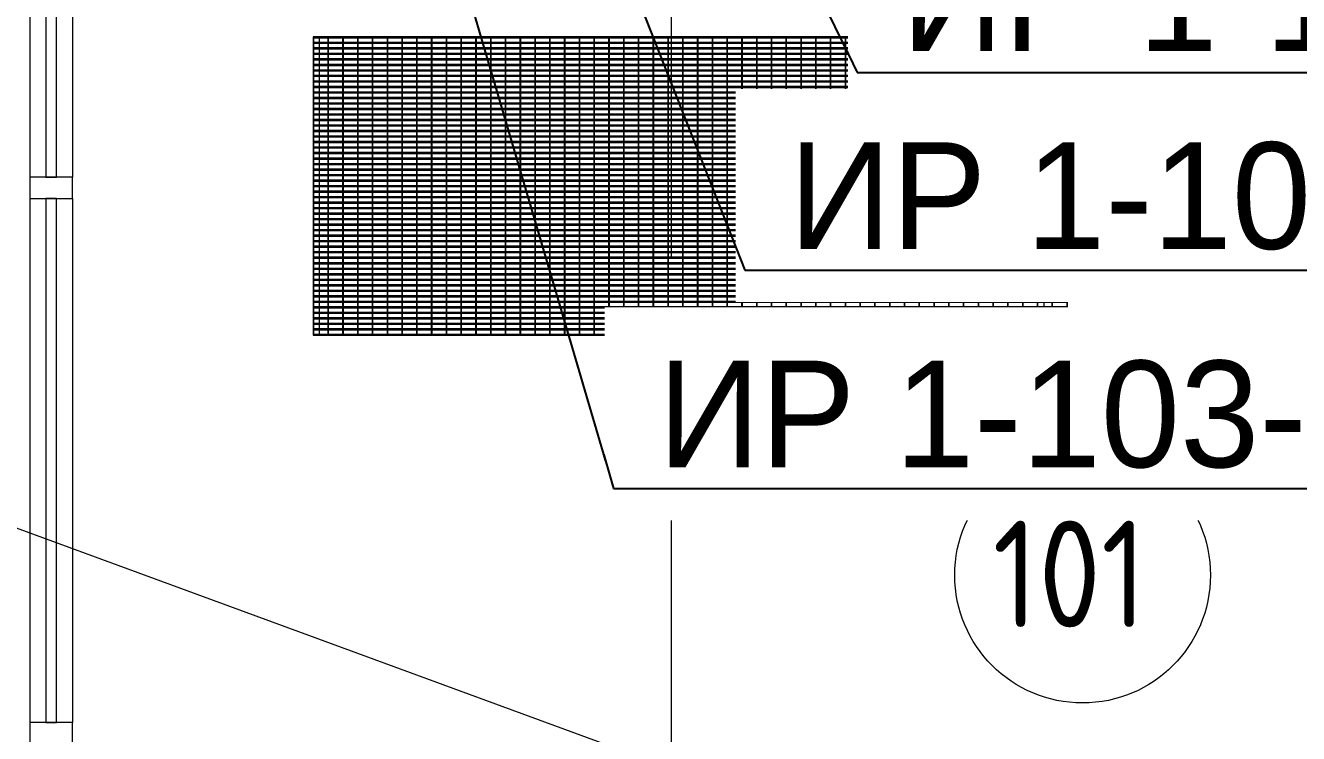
# Model space of a CAD drawing. Header units: millimetres. Extents: x -695119 to 412940, y -249585 to 622758.
# Drawn here: x 10477 to 13465, y 57769 to 59430 of the extents above; entities that cross this region are included whole.
import ezdxf
from ezdxf import colors
from ezdxf.entities.mleader import LeaderData, LeaderLine
from ezdxf.math import Vec2, Vec3

# ---------------------------------------------------------------- set-up
doc = ezdxf.new("R2010")
doc.units = ezdxf.units.MM
doc.linetypes.add('ADSK_Линия сетки', pattern=[25, 20, -2.5, 0, -2.5])
doc.linetypes.add('DASH', pattern=[0.75, 0.5, -0.25])
doc.layers.add('_19D-Телекоммуникационные шкафы', color=7, linetype='Continuous')
for name, color, linetype, lineweight in [('Витраж', 252, 'Continuous', 9), ('Марки помещений', 8, 'Continuous', 20), ('Обобщенные модели', 8, 'Continuous', 18), ('Оси', 252, 'Continuous', 9), ('Панели витража', 8, 'Continuous', 9), ('Перекрытие', 252, 'Continuous', 18), ('ТХ Текст', 251, 'Continuous', 0)]:
    doc.layers.add(name, color=color, linetype=linetype, lineweight=lineweight)
doc.styles.add('GOST Common_3', font='', dxfattribs={"height": 3.5})
doc.styles.add('Mipgost_5', font='', dxfattribs={"height": 250})
doc.styles.get('GOST Common_3').set_extended_font_data('GOST type B')
doc.styles.get('Mipgost_5').set_extended_font_data('Mipgost')

# ---------------------------------------------------------------- blocks, each defined once
blk = doc.blocks.new('1 этаж')
at = {"layer": 'Витраж', "color": 251, "true_color": 0x636466}
for p, q in [((-34462.8, -20897.7), (-34462.8, -22102.7)), ((-34362.8, -20897.7), (-34362.8, -22102.7)), ((-34462.8, -22152.7), (-34462.8, -23382.7)), ((-34362.8, -22152.7), (-34362.8, -23382.7))]:
    blk.add_line(p, q, dxfattribs=at)
at = {"layer": 'Витраж', "color": 251, "lineweight": 18, "true_color": 0x636466, "extrusion": (0, 0, -1)}
for p, q in [((-34362.8, -22102.7), (-34462.8, -22102.7)), ((-34462.8, -22102.7), (-34462.8, -22152.7)), ((-34362.8, -22152.7), (-34362.8, -22102.7)), ((-34462.8, -22152.7), (-34362.8, -22152.7)), ((-34362.8, -23382.7), (-34462.8, -23382.7)), ((-34462.8, -23382.7), (-34462.8, -23432.7)), ((-34362.8, -23432.7), (-34362.8, -23382.7))]:
    blk.add_line(p, q, dxfattribs=at)
at = {"layer": 'Марки помещений', "color": 251, "true_color": 0x636466}
blk.add_circle((-31992.2, -23036.5), 300, dxfattribs=at)
at = {"layer": 'Обобщенные модели', "color": 251, "lineweight": 9, "true_color": 0x636466}
for p, q in [((-33796.1, -21773.7), (-33797.8, -21773.7)), ((-33797.8, -21773.7), (-33797.8, -22473.7)), ((-32027.8, -21773.7), (-33797.8, -21773.7)), ((-33797.8, -21773.7), (-33797.8, -21775.7)), ((-33797.8, -21775.7), (-32027.8, -21775.7)), ((-33796.1, -22473.7), (-33796.1, -21773.7)), ((-33761.5, -21773.7), (-33763.1, -21773.7)), ((-33763.1, -21773.7), (-33763.1, -22473.7)), ((-33761.5, -22473.7), (-33761.5, -21773.7)), ((-33726.8, -21773.7), (-33728.5, -21773.7)), ((-33728.5, -21773.7), (-33728.5, -22473.7)), ((-33726.8, -22473.7), (-33726.8, -21773.7)), ((-33692.1, -21773.7), (-33693.8, -21773.7)), ((-33693.8, -21773.7), (-33693.8, -22473.7)), ((-33692.1, -22473.7), (-33692.1, -21773.7)), ((-33657.4, -21773.7), (-33659.1, -21773.7)), ((-33659.1, -21773.7), (-33659.1, -22473.7)), ((-33657.4, -22473.7), (-33657.4, -21773.7)), ((-33622.8, -21773.7), (-33624.4, -21773.7)), ((-33624.4, -21773.7), (-33624.4, -22473.7)), ((-33622.8, -22473.7), (-33622.8, -21773.7)), ((-33588.1, -21773.7), (-33589.8, -21773.7)), ((-33589.8, -21773.7), (-33589.8, -22473.7)), ((-33588.1, -22473.7), (-33588.1, -21773.7)), ((-33553.4, -21773.7), (-33555.1, -21773.7)), ((-33555.1, -21773.7), (-33555.1, -22473.7)), ((-33553.4, -22473.7), (-33553.4, -21773.7)), ((-33518.7, -21773.7), (-33520.4, -21773.7)), ((-33520.4, -21773.7), (-33520.4, -22473.7)), ((-33518.7, -22473.7), (-33518.7, -21773.7)), ((-33484.1, -21773.7), (-33485.7, -21773.7)), ((-33485.7, -21773.7), (-33485.7, -22473.7)), ((-33484.1, -22473.7), (-33484.1, -21773.7)), ((-33449.4, -21773.7), (-33451.1, -21773.7)), ((-33451.1, -21773.7), (-33451.1, -22473.7)), ((-33449.4, -22473.7), (-33449.4, -21773.7)), ((-33414.7, -21773.7), (-33416.4, -21773.7)), ((-33416.4, -21773.7), (-33416.4, -22473.7)), ((-33414.7, -22473.7), (-33414.7, -21773.7)), ((-33380.1, -21773.7), (-33381.7, -21773.7)), ((-33381.7, -21773.7), (-33381.7, -22473.7)), ((-33380.1, -22473.7), (-33380.1, -21773.7)), ((-33345.4, -21773.7), (-33347.1, -21773.7)), ((-33347.1, -21773.7), (-33347.1, -22473.7)), ((-33345.4, -22473.7), (-33345.4, -21773.7)), ((-33310.7, -21773.7), (-33312.4, -21773.7)), ((-33312.4, -21773.7), (-33312.4, -22473.7)), ((-33310.7, -22473.7), (-33310.7, -21773.7)), ((-33276, -21773.7), (-33277.7, -21773.7)), ((-33277.7, -21773.7), (-33277.7, -22473.7)), ((-33276, -22473.7), (-33276, -21773.7)), ((-33241.4, -21773.7), (-33243, -21773.7)), ((-33243, -21773.7), (-33243, -22473.7)), ((-33241.4, -22473.7), (-33241.4, -21773.7)), ((-33206.7, -21773.7), (-33208.4, -21773.7)), ((-33208.4, -21773.7), (-33208.4, -22473.7)), ((-33206.7, -22473.7), (-33206.7, -21773.7)), ((-33172, -21773.7), (-33173.7, -21773.7)), ((-33173.7, -21773.7), (-33173.7, -22473.7)), ((-33172, -22473.7), (-33172, -21773.7)), ((-33137.3, -21773.7), (-33139, -21773.7)), ((-33139, -21773.7), (-33139, -22473.7)), ((-33137.3, -22473.7), (-33137.3, -21773.7)), ((-33102.7, -21773.7), (-33104.3, -21773.7)), ((-33104.3, -21773.7), (-33104.3, -22473.7)), ((-33102.7, -22473.7), (-33102.7, -21773.7)), ((-33068, -21773.7), (-33069.7, -21773.7)), ((-33069.7, -21773.7), (-33069.7, -22473.7)), ((-33068, -22473.7), (-33068, -21773.7)), ((-33033.3, -21773.7), (-33035, -21773.7)), ((-33035, -21773.7), (-33035, -22473.7)), ((-33033.3, -22473.7), (-33033.3, -21773.7)), ((-32998.6, -21773.7), (-33000.3, -21773.7)), ((-33000.3, -21773.7), (-33000.3, -22473.7)), ((-32998.6, -22473.7), (-32998.6, -21773.7)), ((-32964, -21773.7), (-32965.6, -21773.7)), ((-32965.6, -21773.7), (-32965.6, -22473.7)), ((-32964, -22473.7), (-32964, -21773.7)), ((-32929.3, -21773.7), (-32931, -21773.7)), ((-32931, -21773.7), (-32931, -22473.7)), ((-32929.3, -22473.7), (-32929.3, -21773.7)), ((-32894.6, -21773.7), (-32896.3, -21773.7)), ((-32896.3, -21773.7), (-32896.3, -22473.7)), ((-32894.6, -22473.7), (-32894.6, -21773.7)), ((-32860, -21773.7), (-32861.6, -21773.7)), ((-32861.6, -21773.7), (-32861.6, -22473.7)), ((-32860, -22473.7), (-32860, -21773.7)), ((-32825.3, -21773.7), (-32827, -21773.7)), ((-32827, -21773.7), (-32827, -22473.7)), ((-32825.3, -22473.7), (-32825.3, -21773.7)), ((-32790.6, -21773.7), (-32792.3, -21773.7)), ((-32792.3, -21773.7), (-32792.3, -22473.7)), ((-32790.6, -22473.7), (-32790.6, -21773.7)), ((-32755.9, -21773.7), (-32757.6, -21773.7)), ((-32757.6, -21773.7), (-32757.6, -22473.7)), ((-32755.9, -22473.7), (-32755.9, -21773.7)), ((-32721.3, -21773.7), (-32722.9, -21773.7)), ((-32722.9, -21773.7), (-32722.9, -22473.7)), ((-32721.3, -22473.7), (-32721.3, -21773.7)), ((-32686.6, -21773.7), (-32688.3, -21773.7)), ((-32688.3, -21773.7), (-32688.3, -22473.7)), ((-32686.6, -22473.7), (-32686.6, -21773.7)), ((-32651.9, -21773.7), (-32653.6, -21773.7)), ((-32653.6, -21773.7), (-32653.6, -22473.7)), ((-32651.9, -22473.7), (-32651.9, -21773.7)), ((-32617.2, -21773.7), (-32618.9, -21773.7)), ((-32618.9, -21773.7), (-32618.9, -22473.7)), ((-32617.2, -22473.7), (-32617.2, -21773.7)), ((-32582.6, -21773.7), (-32584.2, -21773.7)), ((-32584.2, -21773.7), (-32584.2, -22473.7)), ((-32582.6, -22473.7), (-32582.6, -21773.7)), ((-32547.9, -21773.7), (-32549.6, -21773.7)), ((-32549.6, -21773.7), (-32549.6, -22473.7)), ((-32547.9, -22473.7), (-32547.9, -21773.7)), ((-32513.2, -21773.7), (-32514.9, -21773.7)), ((-32514.9, -21773.7), (-32514.9, -22473.7)), ((-32513.2, -22473.7), (-32513.2, -21773.7)), ((-32478.6, -21773.7), (-32480.2, -21773.7)), ((-32480.2, -21773.7), (-32480.2, -22473.7)), ((-32478.6, -22473.7), (-32478.6, -21773.7)), ((-32443.9, -21773.7), (-32445.6, -21773.7)), ((-32445.6, -21773.7), (-32445.6, -22473.7)), ((-32443.9, -22473.7), (-32443.9, -21773.7)), ((-32409.2, -21773.7), (-32410.9, -21773.7)), ((-32410.9, -21773.7), (-32410.9, -22473.7)), ((-32409.2, -22473.7), (-32409.2, -21773.7)), ((-32374.5, -21773.7), (-32376.2, -21773.7)), ((-32376.2, -21773.7), (-32376.2, -22473.7)), ((-32374.5, -22473.7), (-32374.5, -21773.7)), ((-32339.9, -21773.7), (-32341.5, -21773.7)), ((-32341.5, -21773.7), (-32341.5, -22473.7)), ((-32339.9, -22473.7), (-32339.9, -21773.7)), ((-32305.2, -21773.7), (-32306.9, -21773.7)), ((-32306.9, -21773.7), (-32306.9, -22473.7)), ((-32305.2, -22473.7), (-32305.2, -21773.7)), ((-32270.5, -21773.7), (-32272.2, -21773.7)), ((-32272.2, -21773.7), (-32272.2, -22473.7)), ((-32270.5, -22473.7), (-32270.5, -21773.7)), ((-32235.8, -21773.7), (-32237.5, -21773.7)), ((-32237.5, -21773.7), (-32237.5, -22473.7)), ((-32235.8, -22473.7), (-32235.8, -21773.7)), ((-32201.2, -21773.7), (-32202.8, -21773.7)), ((-32202.8, -21773.7), (-32202.8, -22473.7)), ((-32201.2, -22473.7), (-32201.2, -21773.7)), ((-32166.5, -21773.7), (-32168.2, -21773.7)), ((-32168.2, -21773.7), (-32168.2, -22473.7)), ((-32166.5, -22473.7), (-32166.5, -21773.7)), ((-32131.8, -21773.7), (-32133.5, -21773.7)), ((-32133.5, -21773.7), (-32133.5, -22473.7)), ((-32131.8, -22473.7), (-32131.8, -21773.7)), ((-32097.1, -21773.7), (-32098.8, -21773.7)), ((-32098.8, -21773.7), (-32098.8, -22473.7)), ((-32097.1, -22473.7), (-32097.1, -21773.7)), ((-32062.5, -21773.7), (-32064.1, -21773.7)), ((-32064.1, -21773.7), (-32064.1, -22473.7)), ((-32062.5, -22473.7), (-32062.5, -21773.7)), ((-32027.8, -21773.7), (-32029.5, -21773.7)), ((-32029.5, -21773.7), (-32029.5, -22473.7)), ((-32027.8, -22473.7), (-32027.8, -21773.7)), ((-32027.8, -21775.7), (-32027.8, -21773.7)), ((-32027.8, -21786.7), (-33797.8, -21786.7)), ((-33797.8, -21786.7), (-33797.8, -21788.6)), ((-33797.8, -21788.6), (-32027.8, -21788.6)), ((-32027.8, -21799.6), (-33797.8, -21799.6)), ((-33797.8, -21799.6), (-33797.8, -21801.5)), ((-33797.8, -21801.5), (-32027.8, -21801.5)), ((-32027.8, -21788.6), (-32027.8, -21786.7)), ((-32027.8, -21801.5), (-32027.8, -21799.6)), ((-32027.8, -21812.5), (-33797.8, -21812.5)), ((-33797.8, -21812.5), (-33797.8, -21814.4)), ((-33797.8, -21814.4), (-32027.8, -21814.4)), ((-32027.8, -21825.4), (-33797.8, -21825.4)), ((-33797.8, -21825.4), (-33797.8, -21827.4)), ((-33797.8, -21827.4), (-32027.8, -21827.4)), ((-32027.8, -21814.4), (-32027.8, -21812.5)), ((-32027.8, -21827.4), (-32027.8, -21825.4)), ((-32027.8, -21838.4), (-33797.8, -21838.4)), ((-33797.8, -21838.4), (-33797.8, -21840.3)), ((-33797.8, -21840.3), (-32027.8, -21840.3)), ((-32027.8, -21851.3), (-33797.8, -21851.3)), ((-33797.8, -21851.3), (-33797.8, -21853.2)), ((-33797.8, -21853.2), (-32027.8, -21853.2)), ((-32027.8, -21864.2), (-33797.8, -21864.2)), ((-33797.8, -21864.2), (-33797.8, -21866.1)), ((-33797.8, -21866.1), (-32027.8, -21866.1)), ((-32027.8, -21840.3), (-32027.8, -21838.4)), ((-32027.8, -21853.2), (-32027.8, -21851.3)), ((-32027.8, -21866.1), (-32027.8, -21864.2)), ((-32027.8, -21877.1), (-33797.8, -21877.1)), ((-33797.8, -21877.1), (-33797.8, -21879.1)), ((-33797.8, -21879.1), (-32027.8, -21879.1)), ((-32027.8, -21890.1), (-33797.8, -21890.1)), ((-33797.8, -21890.1), (-33797.8, -21892)), ((-33797.8, -21892), (-32027.8, -21892)), ((-32027.8, -21879.1), (-32027.8, -21877.1)), ((-32027.8, -21892), (-32027.8, -21890.1)), ((-32027.8, -21903), (-33797.8, -21903)), ((-33797.8, -21903), (-33797.8, -21904.9)), ((-33797.8, -21904.9), (-32027.8, -21904.9)), ((-32027.8, -21915.9), (-33797.8, -21915.9)), ((-33797.8, -21915.9), (-33797.8, -21917.9)), ((-33797.8, -21917.9), (-32027.8, -21917.9)), ((-32027.8, -21904.9), (-32027.8, -21903)), ((-32027.8, -21917.9), (-32027.8, -21915.9)), ((-32027.8, -21928.9), (-33797.8, -21928.9)), ((-33797.8, -21928.9), (-33797.8, -21930.8)), ((-33797.8, -21930.8), (-32027.8, -21930.8)), ((-32027.8, -21941.8), (-33797.8, -21941.8)), ((-33797.8, -21941.8), (-33797.8, -21943.7)), ((-33797.8, -21943.7), (-32027.8, -21943.7)), ((-32027.8, -21954.7), (-33797.8, -21954.7)), ((-33797.8, -21954.7), (-33797.8, -21956.6)), ((-33797.8, -21956.6), (-32027.8, -21956.6)), ((-32027.8, -21930.8), (-32027.8, -21928.9)), ((-32027.8, -21943.7), (-32027.8, -21941.8)), ((-32027.8, -21956.6), (-32027.8, -21954.7)), ((-32027.8, -21967.6), (-33797.8, -21967.6)), ((-33797.8, -21967.6), (-33797.8, -21969.6)), ((-33797.8, -21969.6), (-32027.8, -21969.6)), ((-32027.8, -21980.6), (-33797.8, -21980.6)), ((-33797.8, -21980.6), (-33797.8, -21982.5)), ((-33797.8, -21982.5), (-32027.8, -21982.5)), ((-32027.8, -21969.6), (-32027.8, -21967.6)), ((-32027.8, -21982.5), (-32027.8, -21980.6)), ((-32027.8, -21993.5), (-33797.8, -21993.5)), ((-33797.8, -21993.5), (-33797.8, -21995.4)), ((-33797.8, -21995.4), (-32027.8, -21995.4)), ((-32027.8, -22006.4), (-33797.8, -22006.4)), ((-33797.8, -22006.4), (-33797.8, -22008.3)), ((-33797.8, -22008.3), (-32027.8, -22008.3)), ((-32027.8, -21995.4), (-32027.8, -21993.5)), ((-32027.8, -22008.3), (-32027.8, -22006.4)), ((-32027.8, -22019.3), (-33797.8, -22019.3)), ((-33797.8, -22019.3), (-33797.8, -22021.3)), ((-33797.8, -22021.3), (-32027.8, -22021.3)), ((-32027.8, -22032.3), (-33797.8, -22032.3)), ((-33797.8, -22032.3), (-33797.8, -22034.2)), ((-33797.8, -22034.2), (-32027.8, -22034.2)), ((-32027.8, -22045.2), (-33797.8, -22045.2)), ((-33797.8, -22045.2), (-33797.8, -22047.1)), ((-32027.8, -22021.3), (-32027.8, -22019.3)), ((-32027.8, -22034.2), (-32027.8, -22032.3)), ((-32027.8, -22047.1), (-32027.8, -22045.2)), ((-33797.8, -22047.1), (-32027.8, -22047.1)), ((-32027.8, -22058.1), (-33797.8, -22058.1)), ((-33797.8, -22058.1), (-33797.8, -22060.1)), ((-33797.8, -22060.1), (-32027.8, -22060.1)), ((-32027.8, -22071.1), (-33797.8, -22071.1)), ((-33797.8, -22071.1), (-33797.8, -22073)), ((-33797.8, -22073), (-32027.8, -22073)), ((-32027.8, -22060.1), (-32027.8, -22058.1)), ((-32027.8, -22073), (-32027.8, -22071.1)), ((-32027.8, -22084), (-33797.8, -22084)), ((-33797.8, -22084), (-33797.8, -22085.9)), ((-33797.8, -22085.9), (-32027.8, -22085.9)), ((-32027.8, -22096.9), (-33797.8, -22096.9)), ((-33797.8, -22096.9), (-33797.8, -22098.8)), ((-33797.8, -22098.8), (-32027.8, -22098.8)), ((-32027.8, -22085.9), (-32027.8, -22084)), ((-32027.8, -22098.8), (-32027.8, -22096.9)), ((-32027.8, -22109.8), (-33797.8, -22109.8)), ((-33797.8, -22109.8), (-33797.8, -22111.8)), ((-33797.8, -22111.8), (-32027.8, -22111.8)), ((-32027.8, -22122.8), (-33797.8, -22122.8)), ((-33797.8, -22122.8), (-33797.8, -22124.7)), ((-33797.8, -22124.7), (-32027.8, -22124.7)), ((-32027.8, -22135.7), (-33797.8, -22135.7)), ((-33797.8, -22135.7), (-33797.8, -22137.6)), ((-32027.8, -22111.8), (-32027.8, -22109.8)), ((-32027.8, -22124.7), (-32027.8, -22122.8)), ((-32027.8, -22137.6), (-32027.8, -22135.7)), ((-33797.8, -22137.6), (-32027.8, -22137.6)), ((-32027.8, -22148.6), (-33797.8, -22148.6)), ((-33797.8, -22148.6), (-33797.8, -22150.5)), ((-33797.8, -22150.5), (-32027.8, -22150.5)), ((-32027.8, -22161.5), (-33797.8, -22161.5)), ((-33797.8, -22161.5), (-33797.8, -22163.5)), ((-33797.8, -22163.5), (-32027.8, -22163.5)), ((-32027.8, -22150.5), (-32027.8, -22148.6)), ((-32027.8, -22163.5), (-32027.8, -22161.5)), ((-32027.8, -22174.5), (-33797.8, -22174.5)), ((-33797.8, -22174.5), (-33797.8, -22176.4)), ((-33797.8, -22176.4), (-32027.8, -22176.4)), ((-32027.8, -22187.4), (-33797.8, -22187.4)), ((-33797.8, -22187.4), (-33797.8, -22189.3)), ((-33797.8, -22189.3), (-32027.8, -22189.3)), ((-32027.8, -22176.4), (-32027.8, -22174.5)), ((-32027.8, -22189.3), (-32027.8, -22187.4)), ((-32027.8, -22200.3), (-33797.8, -22200.3)), ((-33797.8, -22200.3), (-33797.8, -22202.3)), ((-33797.8, -22202.3), (-32027.8, -22202.3)), ((-32027.8, -22213.3), (-33797.8, -22213.3)), ((-33797.8, -22213.3), (-33797.8, -22215.2)), ((-33797.8, -22215.2), (-32027.8, -22215.2)), ((-32027.8, -22202.3), (-32027.8, -22200.3)), ((-32027.8, -22215.2), (-32027.8, -22213.3)), ((-32027.8, -22226.2), (-33797.8, -22226.2)), ((-33797.8, -22226.2), (-33797.8, -22228.1)), ((-33797.8, -22228.1), (-32027.8, -22228.1)), ((-32027.8, -22239.1), (-33797.8, -22239.1)), ((-33797.8, -22239.1), (-33797.8, -22241)), ((-33797.8, -22241), (-32027.8, -22241)), ((-32027.8, -22252), (-33797.8, -22252)), ((-33797.8, -22252), (-33797.8, -22254)), ((-33797.8, -22254), (-32027.8, -22254)), ((-32027.8, -22228.1), (-32027.8, -22226.2)), ((-32027.8, -22241), (-32027.8, -22239.1)), ((-32027.8, -22254), (-32027.8, -22252)), ((-32027.8, -22265), (-33797.8, -22265)), ((-33797.8, -22265), (-33797.8, -22266.9)), ((-33797.8, -22266.9), (-32027.8, -22266.9)), ((-32027.8, -22277.9), (-33797.8, -22277.9)), ((-33797.8, -22277.9), (-33797.8, -22279.8)), ((-33797.8, -22279.8), (-32027.8, -22279.8)), ((-32027.8, -22266.9), (-32027.8, -22265)), ((-32027.8, -22279.8), (-32027.8, -22277.9)), ((-32027.8, -22290.8), (-33797.8, -22290.8)), ((-33797.8, -22290.8), (-33797.8, -22292.7)), ((-33797.8, -22292.7), (-32027.8, -22292.7)), ((-32027.8, -22303.7), (-33797.8, -22303.7)), ((-33797.8, -22303.7), (-33797.8, -22305.7)), ((-33797.8, -22305.7), (-32027.8, -22305.7)), ((-32027.8, -22292.7), (-32027.8, -22290.8)), ((-32027.8, -22305.7), (-32027.8, -22303.7)), ((-32027.8, -22316.7), (-33797.8, -22316.7)), ((-33797.8, -22316.7), (-33797.8, -22318.6)), ((-33797.8, -22318.6), (-32027.8, -22318.6)), ((-32027.8, -22329.6), (-33797.8, -22329.6)), ((-33797.8, -22329.6), (-33797.8, -22331.5)), ((-33797.8, -22331.5), (-32027.8, -22331.5)), ((-32027.8, -22342.5), (-33797.8, -22342.5)), ((-33797.8, -22342.5), (-33797.8, -22344.5)), ((-33797.8, -22344.5), (-32027.8, -22344.5)), ((-32027.8, -22318.6), (-32027.8, -22316.7)), ((-32027.8, -22331.5), (-32027.8, -22329.6)), ((-32027.8, -22344.5), (-32027.8, -22342.5)), ((-32027.8, -22355.5), (-33797.8, -22355.5)), ((-33797.8, -22355.5), (-33797.8, -22357.4)), ((-33797.8, -22357.4), (-32027.8, -22357.4)), ((-32027.8, -22368.4), (-33797.8, -22368.4)), ((-33797.8, -22368.4), (-33797.8, -22370.3)), ((-33797.8, -22370.3), (-32027.8, -22370.3)), ((-32027.8, -22357.4), (-32027.8, -22355.5)), ((-32027.8, -22370.3), (-32027.8, -22368.4)), ((-32027.8, -22381.3), (-33797.8, -22381.3)), ((-33797.8, -22381.3), (-33797.8, -22383.2)), ((-33797.8, -22383.2), (-32027.8, -22383.2)), ((-32027.8, -22394.2), (-33797.8, -22394.2)), ((-33797.8, -22394.2), (-33797.8, -22396.2)), ((-33797.8, -22396.2), (-32027.8, -22396.2)), ((-32027.8, -22383.2), (-32027.8, -22381.3)), ((-32027.8, -22396.2), (-32027.8, -22394.2)), ((-32027.8, -22407.2), (-33797.8, -22407.2)), ((-33797.8, -22407.2), (-33797.8, -22409.1)), ((-33797.8, -22409.1), (-32027.8, -22409.1)), ((-32027.8, -22420.1), (-33797.8, -22420.1)), ((-33797.8, -22420.1), (-33797.8, -22422)), ((-33797.8, -22422), (-32027.8, -22422)), ((-32027.8, -22433), (-33797.8, -22433)), ((-33797.8, -22433), (-33797.8, -22434.9)), ((-33797.8, -22434.9), (-32027.8, -22434.9)), ((-32027.8, -22409.1), (-32027.8, -22407.2)), ((-32027.8, -22422), (-32027.8, -22420.1)), ((-32027.8, -22434.9), (-32027.8, -22433)), ((-32027.8, -22445.9), (-33797.8, -22445.9)), ((-33797.8, -22445.9), (-33797.8, -22447.9)), ((-33797.8, -22447.9), (-32027.8, -22447.9)), ((-32027.8, -22458.9), (-33797.8, -22458.9)), ((-33797.8, -22458.9), (-33797.8, -22460.8)), ((-33797.8, -22460.8), (-32027.8, -22460.8)), ((-32027.8, -22447.9), (-32027.8, -22445.9)), ((-32027.8, -22460.8), (-32027.8, -22458.9)), ((-32027.8, -22471.8), (-33797.8, -22471.8)), ((-33797.8, -22471.8), (-33797.8, -22473.7)), ((-33797.8, -22473.7), (-32027.8, -22473.7)), ((-33797.8, -22473.7), (-33796.1, -22473.7)), ((-33763.1, -22473.7), (-33761.5, -22473.7)), ((-33728.5, -22473.7), (-33726.8, -22473.7)), ((-33693.8, -22473.7), (-33692.1, -22473.7)), ((-33659.1, -22473.7), (-33657.4, -22473.7)), ((-33624.4, -22473.7), (-33622.8, -22473.7)), ((-33589.8, -22473.7), (-33588.1, -22473.7)), ((-33555.1, -22473.7), (-33553.4, -22473.7)), ((-33520.4, -22473.7), (-33518.7, -22473.7)), ((-33485.7, -22473.7), (-33484.1, -22473.7)), ((-33451.1, -22473.7), (-33449.4, -22473.7)), ((-33416.4, -22473.7), (-33414.7, -22473.7)), ((-33381.7, -22473.7), (-33380.1, -22473.7)), ((-33347.1, -22473.7), (-33345.4, -22473.7)), ((-33312.4, -22473.7), (-33310.7, -22473.7)), ((-33277.7, -22473.7), (-33276, -22473.7)), ((-33243, -22473.7), (-33241.4, -22473.7)), ((-33208.4, -22473.7), (-33206.7, -22473.7)), ((-33173.7, -22473.7), (-33172, -22473.7)), ((-33139, -22473.7), (-33137.3, -22473.7)), ((-33104.3, -22473.7), (-33102.7, -22473.7)), ((-33069.7, -22473.7), (-33068, -22473.7)), ((-33035, -22473.7), (-33033.3, -22473.7)), ((-33000.3, -22473.7), (-32998.6, -22473.7)), ((-32965.6, -22473.7), (-32964, -22473.7)), ((-32931, -22473.7), (-32929.3, -22473.7)), ((-32896.3, -22473.7), (-32894.6, -22473.7)), ((-32861.6, -22473.7), (-32860, -22473.7)), ((-32827, -22473.7), (-32825.3, -22473.7)), ((-32792.3, -22473.7), (-32790.6, -22473.7)), ((-32757.6, -22473.7), (-32755.9, -22473.7)), ((-32722.9, -22473.7), (-32721.3, -22473.7)), ((-32688.3, -22473.7), (-32686.6, -22473.7)), ((-32653.6, -22473.7), (-32651.9, -22473.7)), ((-32618.9, -22473.7), (-32617.2, -22473.7)), ((-32584.2, -22473.7), (-32582.6, -22473.7)), ((-32549.6, -22473.7), (-32547.9, -22473.7)), ((-32514.9, -22473.7), (-32513.2, -22473.7)), ((-32480.2, -22473.7), (-32478.6, -22473.7)), ((-32445.6, -22473.7), (-32443.9, -22473.7)), ((-32410.9, -22473.7), (-32409.2, -22473.7)), ((-32376.2, -22473.7), (-32374.5, -22473.7)), ((-32341.5, -22473.7), (-32339.9, -22473.7)), ((-32306.9, -22473.7), (-32305.2, -22473.7)), ((-32272.2, -22473.7), (-32270.5, -22473.7)), ((-32237.5, -22473.7), (-32235.8, -22473.7)), ((-32202.8, -22473.7), (-32201.2, -22473.7)), ((-32168.2, -22473.7), (-32166.5, -22473.7)), ((-32133.5, -22473.7), (-32131.8, -22473.7)), ((-32098.8, -22473.7), (-32097.1, -22473.7)), ((-32064.1, -22473.7), (-32062.5, -22473.7)), ((-32029.5, -22473.7), (-32027.8, -22473.7)), ((-32027.8, -22473.7), (-32027.8, -22471.8))]:
    blk.add_line(p, q, dxfattribs=at)
at = {"layer": 'Оси', "color": 251, "linetype": 'ADSK_Линия сетки', "ltscale": 100, "true_color": 0x636466}
blk.add_line((-32957.8, 32208.9), (-32957.8, -33767.9), dxfattribs=at)
at = {"layer": 'Панели витража', "color": 251, "lineweight": 18, "true_color": 0x636466}
for p, q in [((-34425.3, -20897.7), (-34425.3, -22102.7)), ((-34400.3, -22102.7), (-34400.3, -20897.7)), ((-34425.3, -22102.7), (-34400.3, -22102.7)), ((-34400.3, -22152.7), (-34425.3, -22152.7)), ((-34425.3, -22152.7), (-34425.3, -23382.7)), ((-34400.3, -23382.7), (-34400.3, -22152.7)), ((-34425.3, -23382.7), (-34400.3, -23382.7))]:
    blk.add_line(p, q, dxfattribs=at)
at = {"layer": 'Перекрытие', "color": 251, "ltscale": 100, "true_color": 0x636466}
for p, q in [((-33782.8, -22473.7), (-33782.8, -21773.7)), ((-33782.8, -21773.7), (-32082.8, -21773.7)), ((-32082.8, -21773.7), (-32082.8, -22473.7)), ((-32082.8, -22473.7), (-33782.8, -22473.7))]:
    blk.add_line(p, q, dxfattribs=at)
at = {"layer": 'Марки помещений', "color": 251, "true_color": 0x636466, "style": 'GOST Common_3', "width": 0.9}
blk.add_text('101', height=250, dxfattribs=at).set_placement((-32203.3, -23158.8))
blk = doc.blocks.new('план Новый корпус (не печатать) 2$0$_Dot')
at = {"color": 251, "linetype": 'ByBlock', "lineweight": -2}
blk.add_line((-0.5, 0), (-1, 0), dxfattribs=at)
at = {"color": 251, "linetype": 'ByBlock', "const_width": 0.5}
blk.add_lwpolyline([(-0.25, 0, 1), (0.25, 0, 1)], format="xyb", close=True, dxfattribs=at)

msp = doc.modelspace()

# ---------------------------------------------------------------- block references
msp.add_blockref('1 этаж', (44950.089, 81176.937))

# ---------------------------------------------------------------- next in the draw order: leaders
at = {"layer": 'ТХ Текст', "color": 251, "ltscale": 100}
ml = msp.add_multileader_mtext('Standard', dxfattribs=at)
ml.set_content('\\A1;3 {\\A0;\\C256;КВПнг(А)-LSLTx-5е}', color=251, style='Mipgost_5')
ml.set_leader_properties(color=251)
ml.set_arrow_properties(name='план Новый корпус (не печатать) 2$0$_Dot')
ml.build(insert=Vec2(0, 0))
ml.multileader.update_dxf_attribs({"text_left_attachment_type": 6, "text_right_attachment_type": 6, "dogleg_length": 103.837, "arrow_head_size": 10})
ctx = ml.context
ctx.base_point, ctx.char_height, ctx.arrow_head_size, ctx.landing_gap_size, ctx.plane_origin = Vec3(7333.906, 59792.931), 250, 10, 0.09, Vec3(28185.909, 89254.056)
ctx.left_attachment, ctx.right_attachment = 6, 6
notes = []
notes.append((ctx, [(0, (1, 1, 0), (7230.069, 59792.931), (1, 0), 103.837, [(3, [(6819.556, 61218.408)], 0, [])])]))
ctx.mtext.insert, ctx.mtext.flow_direction = Vec3(7333.996, 60092.931), 5
ctx.mtext.has_bg_fill, ctx.mtext.bg_color, ctx.mtext.bg_scale_factor, ctx.mtext.bg_transparency, ctx.mtext.use_window_bg_color = 1, -1027028792, 1.5, 0, 1
for ctx, leaders in notes:
    for number, flags, end, landing, length, lines in leaders:
        leader = LeaderData()
        leader.index, (leader.has_last_leader_line, leader.has_dogleg_vector, leader.attachment_direction) = number, flags
        leader.last_leader_point, leader.dogleg_vector, leader.dogleg_length = Vec3(end), Vec3(landing), length
        for number, points, colour, breaks in lines:
            line = LeaderLine()
            line.index, line.vertices, line.color, line.breaks = number, Vec3.list(points), colors.encode_raw_color(colour), breaks
            leader.lines.append(line)
        ctx.leaders.append(leader)

# ---------------------------------------------------------------- next in the draw order: linework, layer by layer
at = {"layer": '_19D-Телекоммуникационные шкафы', "color": 7, "linetype": 'DASH', "ltscale": 20}
msp.add_circle((11129.82, 65593.037), 8344.415, dxfattribs=at)

# ---------------------------------------------------------------- next in the draw order: leaders
at = {"layer": 'ТХ Текст', "color": 251, "ltscale": 100}
ml = msp.add_multileader_mtext('Standard', dxfattribs=at)
ml.set_content('\\A1;{\\fArial Narrow|b0|i0|c204|p34;Размеры проемов указаны  в свету при открытом на 90° дверном полотне с учётом запорных устройств, дверных ручек и возвратных механизмов.}', color=251, style='Mipgost_5')
ml.set_leader_properties(color=251)
ml.set_arrow_properties(name='план Новый корпус (не печатать) 2$0$_Dot')
ml.build(insert=Vec2(0, 0))
ml.multileader.update_dxf_attribs({"text_left_attachment_type": 6, "text_right_attachment_type": 6, "dogleg_length": 103.837, "arrow_head_size": 10})
ctx = ml.context
ctx.base_point, ctx.char_height, ctx.arrow_head_size, ctx.landing_gap_size, ctx.plane_origin = Vec3(2948.433, 58831.011), 250, 10, 0.09, Vec3(32189.258, 87854.13)
ctx.left_attachment, ctx.right_attachment = 6, 6
notes = []
notes.append((ctx, [(1, (1, 1, 0), (8876.12, 58831.011), (-1, 0), 103.837, [(3, [(11979.734, 61138.497)], 0, [])])]))
ctx.mtext.insert, ctx.mtext.width, ctx.mtext.flow_direction = Vec3(2948.523, 59150.418), 5880.26023, 5
ctx.mtext.has_bg_fill, ctx.mtext.bg_color, ctx.mtext.bg_scale_factor, ctx.mtext.bg_transparency, ctx.mtext.use_window_bg_color = 1, -1027028792, 1.5, 0, 1
for ctx, leaders in notes:
    for number, flags, end, landing, length, lines in leaders:
        leader = LeaderData()
        leader.index, (leader.has_last_leader_line, leader.has_dogleg_vector, leader.attachment_direction) = number, flags
        leader.last_leader_point, leader.dogleg_vector, leader.dogleg_length = Vec3(end), Vec3(landing), length
        for number, points, colour, breaks in lines:
            line = LeaderLine()
            line.index, line.vertices, line.color, line.breaks = number, Vec3.list(points), colors.encode_raw_color(colour), breaks
            leader.lines.append(line)
        ctx.leaders.append(leader)

# ---------------------------------------------------------------- next in the draw order: linework, layer by layer
msp.add_lwpolyline([(11694.287, 56828.116), (8876.12, 58831.011), (14360.378, 56817.746)], dxfattribs=at)

# ---------------------------------------------------------------- next in the draw order: leaders
at = {"layer": 'ТХ Текст', "color": 0, "ltscale": 100}
ml = msp.add_multileader_mtext('Standard', dxfattribs=at)
ml.set_content('{\\C256;ИР 1-103-1/10}', color=251, style='Mipgost_5')
ml.set_leader_properties(color=251)
ml.set_arrow_properties(name='план Новый корпус (не печатать) 2$0$_Dot')
ml.build(insert=Vec2(0, 0))
ml.multileader.update_dxf_attribs({"text_left_attachment_type": 6, "text_right_attachment_type": 6, "dogleg_length": 103.837, "arrow_head_size": 10})
ctx = ml.context
ctx.base_point, ctx.char_height, ctx.arrow_head_size, ctx.landing_gap_size, ctx.plane_origin = Vec3(12532.407, 59320.117), 250, 10, 0.09, Vec3(12278.372, 62658.296)
ctx.left_attachment, ctx.right_attachment = 6, 6
notes = []
notes.append((ctx, [(0, (1, 1, 0), (12428.57, 59320.117), (1, 0), 103.837, [(0, [(10863.928, 62542.801)], 0, [])])]))
ctx.mtext.insert, ctx.mtext.flow_direction = Vec3(12532.497, 59620.117), 5
ctx.mtext.has_bg_fill, ctx.mtext.bg_color, ctx.mtext.bg_scale_factor, ctx.mtext.bg_transparency, ctx.mtext.use_window_bg_color = 1, -1027028792, 1.5, 0, 1
for ctx, leaders in notes:
    for number, flags, end, landing, length, lines in leaders:
        leader = LeaderData()
        leader.index, (leader.has_last_leader_line, leader.has_dogleg_vector, leader.attachment_direction) = number, flags
        leader.last_leader_point, leader.dogleg_vector, leader.dogleg_length = Vec3(end), Vec3(landing), length
        for number, points, colour, breaks in lines:
            line = LeaderLine()
            line.index, line.vertices, line.color, line.breaks = number, Vec3.list(points), colors.encode_raw_color(colour), breaks
            leader.lines.append(line)
        ctx.leaders.append(leader)

# ---------------------------------------------------------------- next in the draw order: leaders
ml = msp.add_multileader_mtext('Standard', dxfattribs=at)
ml.set_content('{\\C256;ИР 1-103-1/15}', color=251, style='Mipgost_5')
ml.set_leader_properties(color=251)
ml.set_arrow_properties(name='план Новый корпус (не печатать) 2$0$_Dot')
ml.build(insert=Vec2(0, 0))
ml.multileader.update_dxf_attribs({"text_left_attachment_type": 6, "text_right_attachment_type": 6, "dogleg_length": 103.837, "arrow_head_size": 10})
ctx = ml.context
ctx.base_point, ctx.char_height, ctx.arrow_head_size, ctx.landing_gap_size, ctx.plane_origin = Vec3(12268.797, 58855.974), 250, 10, 0.09, Vec3(12278.372, 62311.75)
ctx.left_attachment, ctx.right_attachment = 6, 6
notes = []
notes.append((ctx, [(0, (1, 1, 0), (12164.96, 58855.974), (1, 0), 103.837, [(0, [(10869.931, 62153.71)], 0, [])])]))
ctx.mtext.insert, ctx.mtext.flow_direction = Vec3(12268.887, 59155.974), 5
ctx.mtext.has_bg_fill, ctx.mtext.bg_color, ctx.mtext.bg_scale_factor, ctx.mtext.bg_transparency, ctx.mtext.use_window_bg_color = 1, -1027028792, 1.5, 0, 1
for ctx, leaders in notes:
    for number, flags, end, landing, length, lines in leaders:
        leader = LeaderData()
        leader.index, (leader.has_last_leader_line, leader.has_dogleg_vector, leader.attachment_direction) = number, flags
        leader.last_leader_point, leader.dogleg_vector, leader.dogleg_length = Vec3(end), Vec3(landing), length
        for number, points, colour, breaks in lines:
            line = LeaderLine()
            line.index, line.vertices, line.color, line.breaks = number, Vec3.list(points), colors.encode_raw_color(colour), breaks
            leader.lines.append(line)
        ctx.leaders.append(leader)

# ---------------------------------------------------------------- next in the draw order: leaders
ml = msp.add_multileader_mtext('Standard', dxfattribs=at)
ml.set_content('ИР 1-103-1/16', color=251, style='Mipgost_5')
ml.set_leader_properties(color=251)
ml.set_arrow_properties(name='план Новый корпус (не печатать) 2$0$_Dot')
ml.build(insert=Vec2(0, 0))
ml.multileader.update_dxf_attribs({"text_left_attachment_type": 6, "text_right_attachment_type": 6, "dogleg_length": 103.837, "arrow_head_size": 10})
ctx = ml.context
ctx.base_point, ctx.char_height, ctx.arrow_head_size, ctx.landing_gap_size, ctx.plane_origin = Vec3(11961.312, 58343.664), 250, 10, 0.09, Vec3(12278.372, 62068.31)
ctx.left_attachment, ctx.right_attachment = 6, 6
notes = []
notes.append((ctx, [(0, (1, 1, 0), (11857.475, 58343.664), (1, 0), 103.837, [(0, [(10841.961, 61797.121)], 0, [])])]))
ctx.mtext.insert, ctx.mtext.flow_direction = Vec3(11961.402, 58643.664), 5
ctx.mtext.has_bg_fill, ctx.mtext.bg_color, ctx.mtext.bg_scale_factor, ctx.mtext.bg_transparency, ctx.mtext.use_window_bg_color = 1, -1027028792, 1.5, 0, 1
for ctx, leaders in notes:
    for number, flags, end, landing, length, lines in leaders:
        leader = LeaderData()
        leader.index, (leader.has_last_leader_line, leader.has_dogleg_vector, leader.attachment_direction) = number, flags
        leader.last_leader_point, leader.dogleg_vector, leader.dogleg_length = Vec3(end), Vec3(landing), length
        for number, points, colour, breaks in lines:
            line = LeaderLine()
            line.index, line.vertices, line.color, line.breaks = number, Vec3.list(points), colors.encode_raw_color(colour), breaks
            leader.lines.append(line)
        ctx.leaders.append(leader)

doc.saveas('drawing.dxf')
